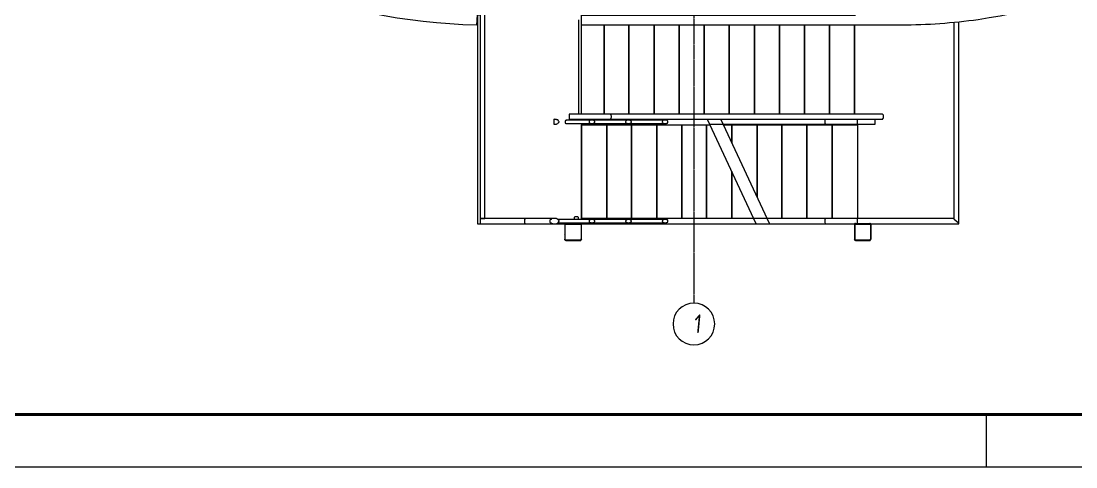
# Model space of a CAD drawing. Header units: millimetres. Extents: x 223 to 147055, y -17460 to 24540.
# Drawn here: x 95806 to 105912, y -17460 to -13192 of the extents above; entities that cross this region are included whole.
import ezdxf

# ---------------------------------------------------------------- set-up
doc = ezdxf.new("R2010")
doc.units = ezdxf.units.MM
doc.linetypes.add('ADSK_Линия сетки', pattern=[21, 12, -3, 3, -3])
doc.linetypes.add('CONTI', pattern=[0])
for name, color, linetype in [('PDF _A-FLOR', 7, 'Continuous'), ('PDF _I-WALL', 7, 'Continuous'), ('PDF _S-COLS', 7, 'Continuous'), ('PDF _S-STRS', 7, 'Continuous'), ('PDF _S-STRS-MBND', 7, 'Continuous'), ('PDF _Ограждение', 7, 'Continuous'), ('PDF _Опоры', 7, 'Continuous'), ('Рамка1', 7, 'Continuous')]:
    doc.layers.add(name, color=color, linetype=linetype)
for name, color, linetype, lineweight in [('S-GRID', 7, 'Continuous', 9), ('S-GRID-IDEN', 7, 'Continuous', 9), ('Рамка', 7, 'Continuous', 40), ('Тонкие', 94, 'Continuous', 15)]:
    doc.layers.add(name, color=color, linetype=linetype, lineweight=lineweight)
doc.styles.add('GOST Common_I', font='ARIALN.TTF', dxfattribs={"height": 175})

# ---------------------------------------------------------------- blocks, each defined once
blk = doc.blocks.new('Ось сетки - D8-489723-1 этаж')
at = {"layer": 'S-GRID-IDEN'}
for start, end in [(360, 180), (180, 360)]:
    blk.add_arc((0, 0), 4, start, end, dxfattribs=at)
blk = doc.blocks.new('оси')
at = {"layer": 'S-GRID', "linetype": 'ADSK_Линия сетки'}
blk.add_line((86612.7, 19097.7), (86612.7, 8288.8), dxfattribs=at)
at = {"layer": 'S-GRID-IDEN', "xscale": 49.99999999999996, "yscale": 49.99999999999996, "zscale": 49.99999999999996, "rotation": 179.9999999998928}
blk.add_blockref('Ось сетки - D8-489723-1 этаж', (86612.7, 8088.8), dxfattribs=at)
at = {"layer": 'S-GRID-IDEN', "insert": (86581.5, 8168.5), "char_height": 175, "width": 101.013, "attachment_point": 1, "rotation": 7.92289, "style": 'GOST Common_I'}
blk.add_mtext('\\fGOST Common|b0|i1|c204|p34|;\\W.9;1', dxfattribs=at)
blk = doc.blocks.new('*U519')
at = {"layer": 'Рамка', "linetype": 'CONTI', "lineweight": 20}
blk.add_lwpolyline([(1929, 0), (2523, 0), (2523, 420), (1929, 420)], close=True, dxfattribs=at)
at = {"layer": 'Рамка', "linetype": 'CONTI', "lineweight": 40}
blk.add_lwpolyline([(2518, 415), (1949, 415), (1949, 5), (2518, 5), (2518, 415)], dxfattribs=at)
at = {"layer": 'Тонкие', "color": 1}
blk.add_line((2103, 0), (2103, 5), dxfattribs=at)

msp = doc.modelspace()

# ---------------------------------------------------------------- linework, layer by layer
at = {"layer": 'PDF _A-FLOR', "lineweight": 15}
for points in [[(100203, -13135), (100177, -13135), (100177, -15133), (101024, -15133)], [(101176, -14083), (101176, -13135), (101168, -13135), (101176, -13135)], [(101176, -14134), (101176, -14130)], [(101168, -15133), (101176, -15133)]]:
    msp.add_lwpolyline(points, dxfattribs=at)
at = {"layer": 'PDF _I-WALL', "lineweight": 15}
msp.add_lwpolyline([(104240, -13227, 0.035296), (104977, -13175, 0.162845), (107950, -11687)], format="xyb", dxfattribs=at)
for points in [[(100173, -13232), (100177, -13131)], [(104245, -13232), (101176, -13232), (101176, -13135), (103801, -13135)]]:
    msp.add_lwpolyline(points, dxfattribs=at)
msp.add_arc((100248, -7988), 5239, 224.9176, 269.1156, dxfattribs=at)
at = {"layer": 'PDF _S-COLS', "lineweight": 15}
for points in [[(101015, -15141), (101015, -15281)], [(101020, -15281), (101020, -15141)], [(101168, -15133), (101024, -15133)], [(101024, -15137), (101168, -15137)], [(101053, -15137), (101058, -15133)], [(101113, -15137), (101121, -15133)], [(101172, -15141), (101172, -15281)], [(101176, -15281), (101176, -15141)], [(103792, -15141), (103792, -15281)], [(103797, -15281), (103797, -15141)], [(103941, -15133), (103801, -15133)], [(103801, -15137), (103941, -15137)], [(103818, -15137), (103826, -15133)], [(103881, -15137), (103886, -15133)], [(103945, -15141), (103945, -15281)], [(103949, -15281), (103949, -15141)], [(101015, -15175), (101020, -15171)], [(101015, -15234), (101020, -15230)], [(103792, -15167), (103797, -15162)], [(103792, -15226), (103797, -15222)], [(103945, -15264), (103949, -15260)], [(101168, -15289), (101024, -15289)], [(101024, -15294), (101168, -15294)], [(101151, -15294), (101155, -15289)], [(101172, -15273), (101176, -15268)], [(103941, -15289), (103801, -15289)], [(103801, -15294), (103941, -15294)], [(103915, -15294), (103919, -15289)]]:
    msp.add_lwpolyline(points, dxfattribs=at)
for centre, radius, start, end in [((101022, -15139), 10.6, 89.9957, 180.0043), ((101022, -15139), 6.35, 90.0028, 179.9972), ((101166, -15139), 10.6, 359.9957, 90.0043), ((101166, -15139), 6.35, 0.0028, 89.9972), ((103799, -15139), 10.6, 89.9957, 180.0043), ((103799, -15139), 6.35, 90.0028, 179.9972), ((103938, -15139), 10.6, 359.9957, 90.0043), ((103938, -15139), 6.35, 0.0028, 89.9972), ((101022, -15279), 10.6, 179.9957, 270.0043), ((101022, -15279), 6.35, 180.0028, 269.9972), ((101166, -15279), 10.6, 269.9957, 0.0043), ((101166, -15279), 6.35, 270.0028, 359.9972), ((103799, -15279), 10.6, 179.9957, 270.0043), ((103799, -15279), 6.35, 180.0028, 269.9972), ((103938, -15279), 10.6, 269.9957, 0.0043), ((103938, -15279), 6.35, 270.0028, 359.9972)]:
    msp.add_arc(centre, radius, start, end, dxfattribs=at)
at = {"layer": 'PDF _S-STRS', "lineweight": 15}
for points in [[(101151, -14083), (101151, -13181)], [(102992, -14134), (102383, -14134), (101176, -14134), (101176, -14142)], [(101176, -14172), (101176, -14185), (101418, -14185), (101655, -14185), (101896, -14185), (102137, -14185), (102374, -14185), (102404, -14185)], [(102827, -15082), (102616, -15082), (102374, -15082), (102137, -15082), (101896, -15082), (101655, -15082), (101418, -15082), (101176, -15082), (101176, -15091)], [(101176, -15124), (101176, -15133), (102848, -15133)]]:
    msp.add_lwpolyline(points, dxfattribs=at)
for points in [[(101392, -13232), (101392, -14083)], [(101629, -13232), (101629, -14083)], [(101871, -13232), (101871, -14083)], [(102112, -13232), (102112, -14083)], [(102349, -13232), (102349, -14083)], [(102590, -13232), (102590, -14083)], [(102831, -13232), (102831, -14083)], [(103073, -13232), (103073, -14083)], [(103310, -13232), (103310, -14083)], [(103551, -13232), (103551, -14083)], [(103792, -13232), (103792, -14083)], [(101176, -15082), (101176, -14185)], [(101418, -15082), (101418, -14185)], [(101655, -15082), (101655, -14185)], [(101896, -15082), (101896, -14185)], [(102137, -15082), (102137, -14185)], [(102374, -15082), (102374, -14185)], [(102616, -15082), (102616, -14633)]]:
    msp.add_lwpolyline(points, close=True, dxfattribs=at)
at = {"layer": 'PDF _S-STRS-MBND', "lineweight": 15}
for points in [[(102848, -15133), (102383, -14134)], [(102531, -14185), (103818, -14185), (103818, -14134), (102510, -14134), (102975, -15133), (103818, -15133), (103818, -15082), (102954, -15082)], [(103818, -14185), (103818, -15082)]]:
    msp.add_lwpolyline(points, dxfattribs=at)
for points in [[(102616, -14362), (102616, -14185)], [(102857, -14875), (102857, -14185)], [(103094, -15082), (103094, -14185)], [(103335, -15082), (103335, -14185)], [(103577, -15082), (103577, -14185)]]:
    msp.add_lwpolyline(points, close=True, dxfattribs=at)
at = {"layer": 'PDF _Ограждение', "lineweight": 15}
for points in [[(100203, -13109), (100203, -15082), (100249, -15082), (100249, -13059)], [(104741, -13211), (104741, -15082), (103517, -15082), (102823, -15082)], [(102848, -15133), (103517, -15133), (104791, -15133), (104791, -13202)], [(100914, -14130), (100910, -14134)], [(100914, -14130), (100914, -14130)], [(101976, -14142), (101625, -14142), (101274, -14142), (101028, -14142), (101024, -14142), (101024, -14146), (101020, -14146), (101020, -14151), (101020, -14155), (101020, -14159), (101020, -14163), (101020, -14168), (101024, -14168), (101024, -14172), (101028, -14172), (101274, -14172), (101625, -14172), (101976, -14172)], [(101451, -14083), (101456, -14087), (101460, -14108), (101456, -14125), (101451, -14130)], [(102404, -14180), (103517, -14180), (103987, -14180), (103987, -14130)], [(103517, -14180), (103513, -14180), (103509, -14176), (103509, -14155), (103509, -14138), (103513, -14134), (103517, -14130)], [(100910, -14180), (100914, -14180)], [(100914, -14180), (100914, -14180)], [(100914, -15082), (100634, -15082), (100203, -15082), (100203, -15133), (100634, -15133), (100914, -15133)], [(100634, -15082), (100630, -15091), (100630, -15107), (100630, -15124), (100634, -15129), (100634, -15133)], [(101976, -15091), (101625, -15091), (101274, -15091), (100948, -15091)], [(100948, -15124), (101274, -15124), (101625, -15124), (101976, -15124)], [(103517, -15133), (103513, -15129), (103509, -15124), (103509, -15107), (103509, -15091), (103513, -15082), (103517, -15082)], [(104791, -15133), (104787, -15129), (104783, -15124), (104766, -15107), (104745, -15091), (104741, -15082)]]:
    msp.add_lwpolyline(points, dxfattribs=at)
for points in [[(100910, -14134), (100910, -14180), (100914, -14180), (100922, -14180), (100935, -14180), (100939, -14176), (100948, -14172), (100952, -14168), (100956, -14163), (100960, -14159), (100960, -14155), (100956, -14151), (100952, -14142), (100948, -14138), (100939, -14138), (100935, -14134), (100922, -14134), (100914, -14130), (100914, -14134)], [(101058, -14083), (101058, -14130), (101451, -14130), (104055, -14130), (104059, -14130), (104063, -14130), (104063, -14125), (104068, -14121), (104068, -14117), (104068, -14113), (104068, -14108), (104068, -14100), (104068, -14096), (104068, -14091), (104063, -14087), (104059, -14083), (104055, -14083), (101451, -14083)], [(101274, -14142), (101269, -14142), (101265, -14142), (101257, -14142), (101252, -14146), (101248, -14151), (101248, -14155), (101248, -14159), (101248, -14163), (101252, -14168), (101257, -14168), (101265, -14172), (101269, -14172), (101274, -14172), (101282, -14172), (101286, -14172), (101291, -14168), (101295, -14168), (101299, -14163), (101303, -14163), (101303, -14159), (101303, -14155), (101303, -14151), (101299, -14151), (101295, -14146), (101291, -14142), (101286, -14142), (101282, -14142)], [(101625, -14142), (101621, -14142), (101612, -14142), (101608, -14142), (101604, -14146), (101600, -14151), (101595, -14155), (101595, -14159), (101600, -14163), (101604, -14168), (101608, -14168), (101612, -14172), (101621, -14172), (101625, -14172), (101629, -14172), (101638, -14172), (101642, -14168), (101646, -14168), (101650, -14163), (101655, -14159), (101655, -14155), (101650, -14151), (101646, -14146), (101642, -14142), (101638, -14142), (101629, -14142)], [(101976, -14142), (101968, -14142), (101964, -14142), (101959, -14142), (101955, -14146), (101951, -14151), (101947, -14155), (101947, -14159), (101951, -14163), (101955, -14168), (101959, -14168), (101964, -14172), (101968, -14172), (101976, -14172), (101981, -14172), (101989, -14172), (101993, -14168), (101998, -14168), (102002, -14163), (102002, -14159), (102002, -14155), (102002, -14151), (101998, -14146), (101993, -14142), (101989, -14142), (101981, -14142)], [(100914, -15082), (100905, -15082), (100897, -15082), (100888, -15086), (100884, -15091), (100876, -15095), (100871, -15099), (100871, -15103), (100871, -15107), (100871, -15116), (100876, -15120), (100884, -15124), (100888, -15129), (100897, -15129), (100905, -15133), (100914, -15133), (100922, -15133), (100935, -15129), (100939, -15129), (100948, -15124), (100952, -15120), (100956, -15116), (100960, -15107), (100960, -15103), (100956, -15099), (100952, -15095), (100948, -15091), (100939, -15086), (100935, -15082), (100922, -15082)], [(101274, -15091), (101269, -15091), (101265, -15091), (101257, -15095), (101252, -15095), (101248, -15099), (101248, -15103), (101248, -15107), (101248, -15112), (101248, -15116), (101252, -15116), (101257, -15120), (101265, -15120), (101269, -15124), (101274, -15124), (101282, -15124), (101286, -15120), (101291, -15120), (101295, -15116), (101299, -15116), (101303, -15112), (101303, -15107), (101303, -15103), (101299, -15099), (101295, -15095), (101291, -15095), (101286, -15091), (101282, -15091)], [(101625, -15091), (101621, -15091), (101612, -15091), (101608, -15095), (101604, -15095), (101600, -15099), (101600, -15103), (101595, -15103), (101595, -15107), (101600, -15112), (101600, -15116), (101604, -15116), (101608, -15120), (101612, -15120), (101621, -15124), (101625, -15124), (101629, -15124), (101638, -15120), (101642, -15120), (101646, -15116), (101650, -15116), (101650, -15112), (101655, -15107), (101655, -15103), (101650, -15103), (101650, -15099), (101646, -15095), (101642, -15095), (101638, -15091), (101629, -15091)], [(101976, -15091), (101968, -15091), (101964, -15091), (101959, -15095), (101955, -15095), (101951, -15099), (101951, -15103), (101947, -15103), (101947, -15107), (101951, -15112), (101951, -15116), (101955, -15116), (101959, -15120), (101964, -15120), (101968, -15124), (101976, -15124), (101981, -15124), (101989, -15120), (101993, -15120), (101998, -15116), (102002, -15116), (102002, -15112), (102002, -15107), (102002, -15103), (102002, -15099), (101998, -15095), (101993, -15095), (101989, -15091), (101981, -15091)]]:
    msp.add_lwpolyline(points, close=True, dxfattribs=at)
at = {"layer": 'PDF _Опоры', "lineweight": 15}
for points in [[(101104, -15069), (101104, -15091)], [(101142, -15065), (101109, -15065)], [(101109, -15069), (101109, -15069)], [(101142, -15069), (101142, -15069)], [(101147, -15091), (101147, -15069)]]:
    msp.add_lwpolyline(points, dxfattribs=at)

# ---------------------------------------------------------------- next in the draw order: block references
msp.add_blockref('оси', (15639, -24181))

# ---------------------------------------------------------------- next in the draw order: block references
at = {"layer": 'Рамка1', "xscale": 100, "yscale": 100, "zscale": 100}
msp.add_blockref('*U519', (-105245, -17460), dxfattribs=at)

doc.saveas('drawing.dxf')
